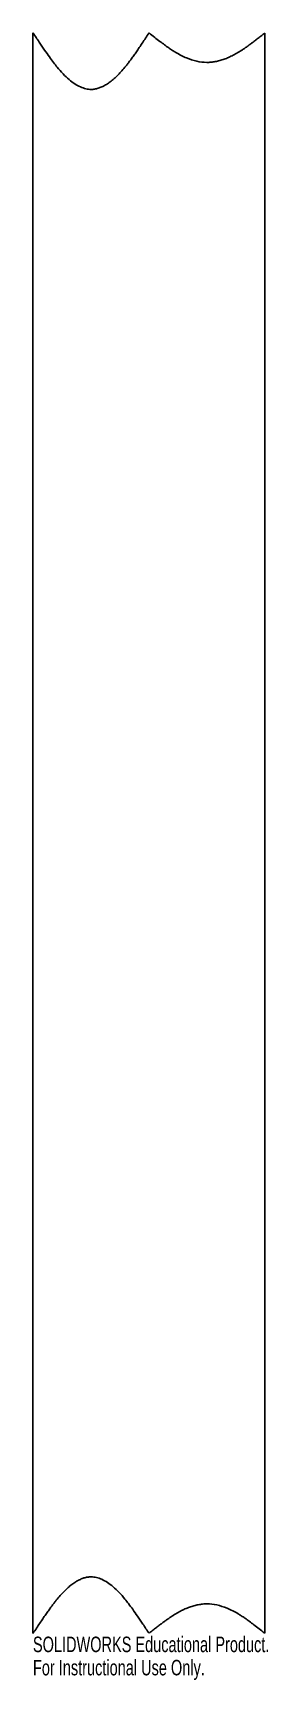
# Model space of a CAD drawing. Header units: inches. Extents: x 20.3 to 23.2, y -10.4 to 9.8.
import ezdxf

# ---------------------------------------------------------------- set-up
doc = ezdxf.new("R2010")
doc.units = ezdxf.units.IN
doc.header["$MEASUREMENT"] = 0
doc.styles.add('SLDTEXTSTYLE0', font='TXT', dxfattribs={"width": 0.7})

msp = doc.modelspace()

# ---------------------------------------------------------------- linework, layer by layer
at = {"color": 7, "linetype": 'Continuous', "lineweight": 25}
for p, q in [((20.341, 9.815), (20.339, 9.814)), ((20.339, 9.814), (20.339, -9.814)), ((23.182, -9.814), (23.182, 9.814)), ((20.339, -9.814), (20.341, -9.815))]:
    msp.add_line(p, q, dxfattribs=at)
for points, knots in [([(21.763, 9.815), (21.749, 9.794), (21.721, 9.752), (21.681, 9.693), (21.644, 9.637), (21.609, 9.586), (21.576, 9.539), (21.546, 9.497), (21.518, 9.459), (21.492, 9.426), (21.46, 9.385), (21.42, 9.339), (21.372, 9.289), (21.324, 9.245), (21.277, 9.207), (21.23, 9.177), (21.185, 9.153), (21.14, 9.136), (21.096, 9.125), (21.044, 9.121), (20.985, 9.129), (20.917, 9.152), (20.848, 9.191), (20.778, 9.245), (20.706, 9.314), (20.644, 9.385), (20.589, 9.455), (20.538, 9.525), (20.479, 9.609), (20.412, 9.707), (20.366, 9.778), (20.341, 9.815)], [0, 0, 0, 0, 0.037518, 0.072601, 0.105251, 0.135469, 0.163259, 0.188623, 0.211565, 0.23209, 0.250205, 0.287053, 0.321214, 0.352804, 0.381974, 0.40891, 0.433852, 0.4571, 0.479026, 0.500069, 0.53192, 0.566255, 0.604383, 0.647264, 0.695577, 0.749798, 0.784164, 0.826343, 0.876365, 0.934247, 1, 1, 1, 1]), ([(23.182, 9.814), (23.166, 9.801), (23.136, 9.777), (23.092, 9.743), (23.05, 9.711), (23.011, 9.682), (22.975, 9.655), (22.941, 9.631), (22.91, 9.61), (22.881, 9.591), (22.844, 9.568), (22.798, 9.543), (22.741, 9.515), (22.685, 9.493), (22.631, 9.476), (22.577, 9.463), (22.524, 9.456), (22.448, 9.452), (22.345, 9.465), (22.217, 9.507), (22.119, 9.558), (22.048, 9.603), (22.002, 9.634), (21.951, 9.671), (21.893, 9.714), (21.83, 9.762), (21.786, 9.797), (21.763, 9.815)], [0, 0, 0, 0, 0.036749, 0.07125, 0.103504, 0.133516, 0.16129, 0.186829, 0.210141, 0.231233, 0.250117, 0.290758, 0.329448, 0.366347, 0.401641, 0.435541, 0.468285, 0.500137, 0.575718, 0.658084, 0.749886, 0.778866, 0.812898, 0.852011, 0.896224, 0.94555, 1, 1, 1, 1]), ([(20.341, -9.815), (20.355, -9.794), (20.382, -9.752), (20.422, -9.693), (20.46, -9.637), (20.495, -9.586), (20.528, -9.539), (20.558, -9.497), (20.586, -9.459), (20.612, -9.426), (20.644, -9.385), (20.684, -9.339), (20.732, -9.289), (20.78, -9.245), (20.827, -9.207), (20.873, -9.177), (20.919, -9.153), (20.964, -9.136), (21.008, -9.125), (21.059, -9.121), (21.119, -9.129), (21.187, -9.152), (21.256, -9.191), (21.326, -9.245), (21.398, -9.314), (21.46, -9.385), (21.515, -9.455), (21.566, -9.525), (21.625, -9.609), (21.691, -9.707), (21.738, -9.778), (21.763, -9.815)], [0, 0, 0, 0, 0.037518, 0.072601, 0.105251, 0.135469, 0.163259, 0.188623, 0.211565, 0.23209, 0.250205, 0.287053, 0.321214, 0.352804, 0.381974, 0.40891, 0.433852, 0.4571, 0.479026, 0.500069, 0.53192, 0.566255, 0.604383, 0.647264, 0.695577, 0.749798, 0.784164, 0.826343, 0.876365, 0.934247, 1, 1, 1, 1]), ([(21.763, -9.815), (21.778, -9.803), (21.808, -9.779), (21.853, -9.745), (21.894, -9.713), (21.933, -9.684), (21.97, -9.657), (22.003, -9.633), (22.035, -9.612), (22.063, -9.593), (22.1, -9.57), (22.146, -9.544), (22.203, -9.517), (22.259, -9.494), (22.313, -9.476), (22.367, -9.464), (22.42, -9.456), (22.496, -9.452), (22.598, -9.464), (22.727, -9.506), (22.826, -9.557), (22.897, -9.601), (22.942, -9.632), (22.994, -9.669), (23.051, -9.712), (23.115, -9.76), (23.159, -9.795), (23.182, -9.814)], [0, 0, 0, 0, 0.036841, 0.071411, 0.103712, 0.133748, 0.161522, 0.187039, 0.210305, 0.231328, 0.250119, 0.290804, 0.329528, 0.366449, 0.401748, 0.435636, 0.468346, 0.500141, 0.575817, 0.65817, 0.749886, 0.778994, 0.813102, 0.852239, 0.896426, 0.945676, 1, 1, 1, 1])]:
    msp.add_open_spline(points, degree=3, knots=knots, dxfattribs=at)

# ---------------------------------------------------------------- texts
at = {"color": 7, "linetype": 'Continuous', "char_height": 0.1903, "attachment_point": 1, "style": 'SLDTEXTSTYLE0'}
for s, insert in [('SOLIDWORKS Educational Product.', (20.339, -9.856)), ('For Instructional Use Only.', (20.339, -10.141))]:
    msp.add_mtext(s, dxfattribs=dict(at, insert=insert))

doc.saveas('drawing.dxf')
